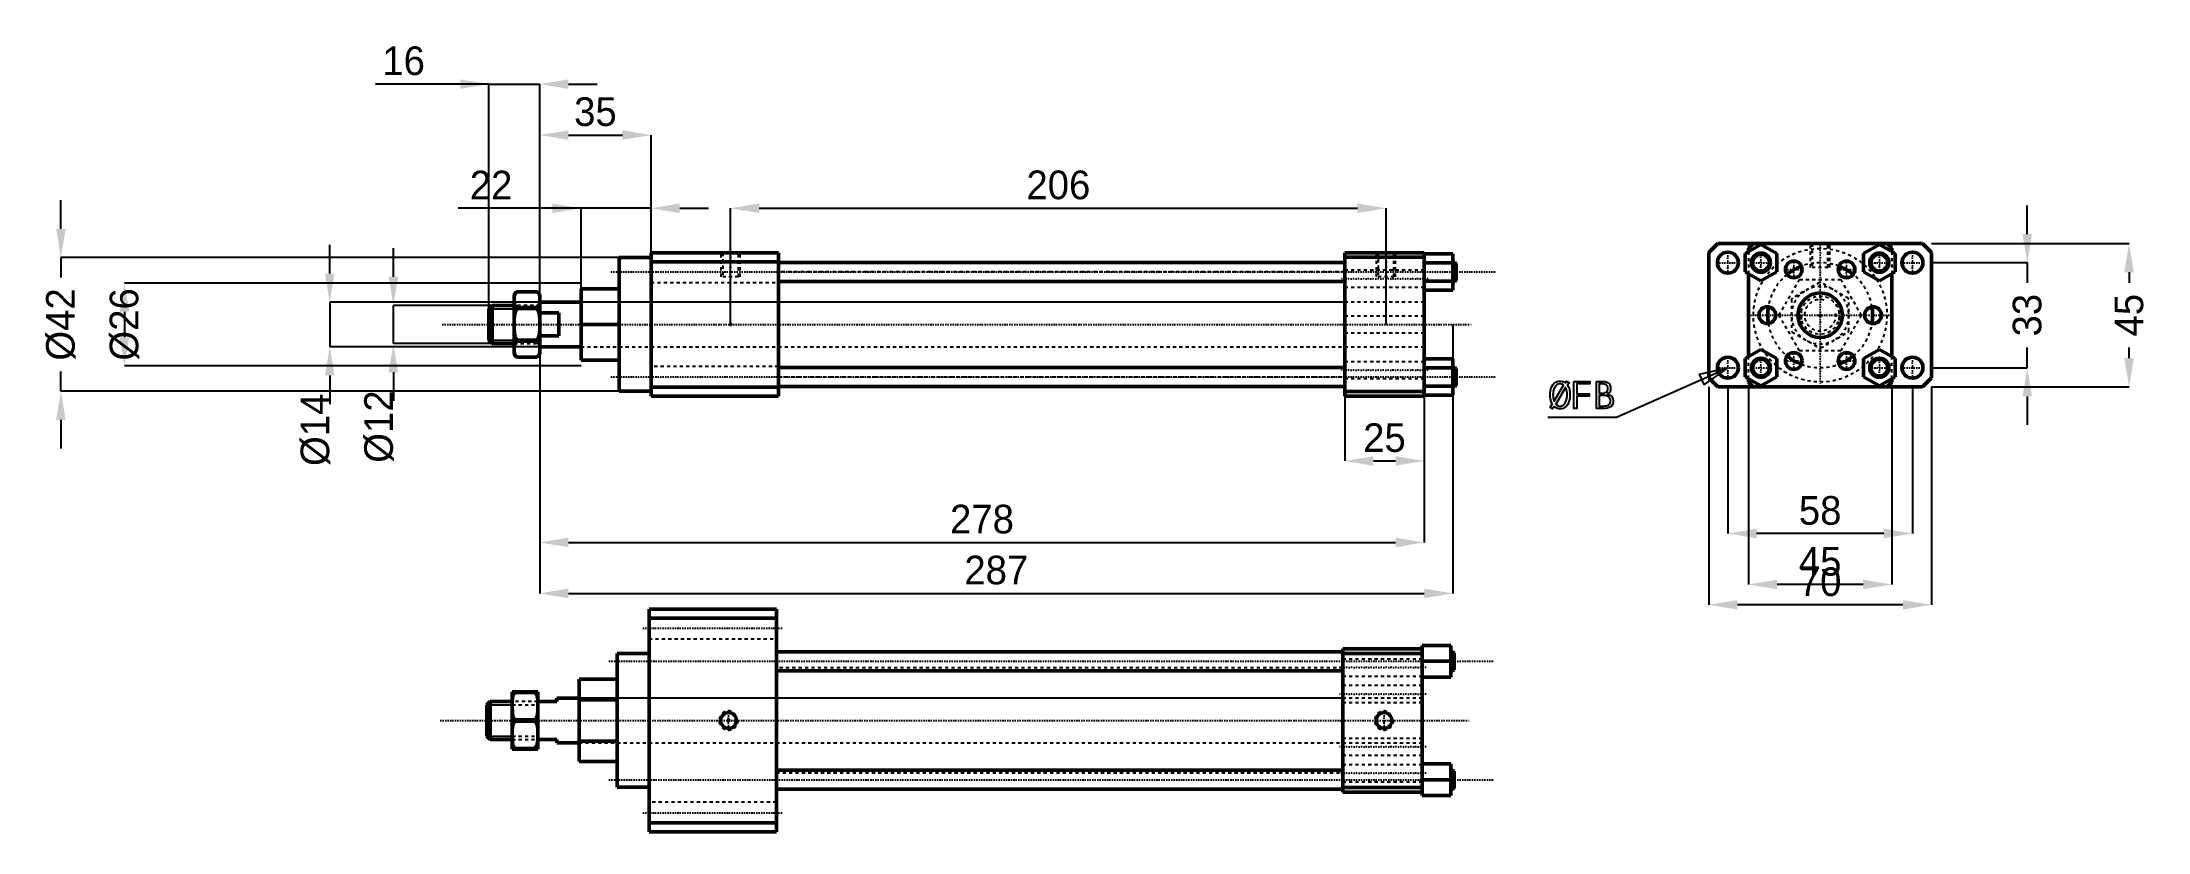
# Model space of a CAD drawing. Header units: millimetres. Extents: x -169 to 492, y -159 to 89.
import ezdxf

# ---------------------------------------------------------------- set-up
doc = ezdxf.new("R2010")
doc.units = ezdxf.units.MM
doc.linetypes.add('Center', pattern=[1.5, 0.45, -0.5, 0.05, -0.5])
doc.linetypes.add('Dashed', pattern=[2, 1, -1])
for name, color, linetype, lineweight in [('2d ConnectionPoints', 7, 'Continuous', 50), ('AM_0', 7, 'Continuous', 50), ('AM_4', 3, 'Continuous', 25), ('AM_5', 3, 'Continuous', 25), ('AM_7', 7, 'Center', 25), ('AM_9', 6, 'Dashed', 25)]:
    doc.layers.add(name, color=color, linetype=linetype, lineweight=lineweight)
doc.dimstyles.new('ISO-25', dxfattribs={"dimtxt": 2.5, "dimasz": 2.5, "dimexe": 1.25, "dimexo": 0.625, "dimtad": 1, "dimtxsty": 'Standard', "dimcen": 2.5, "dimadec": 0, "dimazin": 0, "dimtfac": 1, "dimtmove": 0, "dimatfit": 3, "dimfxl": 1, "dimarcsym": 0})

# ---------------------------------------------------------------- blocks, each defined once
blk = doc.blocks.new('1_SEG160AME5C32RCM12125_0_in_SEG160_A_ME5_C_32_150_RC_0')
at = {"layer": 'AM_0'}
for p, q in [((-21, -9.01), (-21, 9.01)), ((-14.28, 10.29), (-19.72, 10.29)), ((-14.28, 10.29), (-19.72, 10.29)), ((-13, -9.01), (-13, 9.01)), ((-19.72, 5.3), (-14.28, 5.3)), ((-14.28, 4.99), (-19.72, 4.99)), ((-19.72, -4.99), (-14.28, -4.99)), ((-14.28, -5.3), (-19.72, -5.3)), ((-19.72, -10.29), (-14.28, -10.29)), ((-19.72, -10.29), (-14.28, -10.29))]:
    blk.add_line(p, q, dxfattribs=at)
for points in [[(-21, 8.03), (-20.99, 8.69), (-20.93, 9.22), (-20.84, 9.51), (-20.68, 9.8), (-20.5, 10), (-20.38, 10.09), (-20.23, 10.18), (-20.02, 10.25), (-19.77, 10.29), (-19.72, 10.29)], [(-19.72, 5.3), (-19.94, 5.32), (-20.13, 5.37), (-20.27, 5.43), (-20.39, 5.5), (-20.56, 5.64), (-20.69, 5.79), (-20.81, 6.02), (-20.9, 6.25), (-20.98, 6.72), (-21, 7.14), (-21, 7.56)], [(-14.28, 10.29), (-14.06, 10.27), (-13.87, 10.22), (-13.73, 10.16), (-13.61, 10.09), (-13.44, 9.95), (-13.31, 9.8), (-13.19, 9.57), (-13.1, 9.34), (-13.02, 8.87), (-13, 8.45), (-13, 8.03)], [(-13, 7.56), (-13.01, 6.9), (-13.07, 6.37), (-13.16, 6.07), (-13.32, 5.79), (-13.5, 5.59), (-13.62, 5.49), (-13.77, 5.41), (-13.98, 5.34), (-14.23, 5.3), (-14.28, 5.3)], [(-21, 0.47), (-20.99, 1.52), (-20.95, 2.56), (-20.88, 3.2), (-20.74, 3.83), (-20.54, 4.34), (-20.4, 4.58), (-20.21, 4.79), (-20, 4.93), (-19.75, 4.99), (-19.72, 4.99)], [(-14.28, 4.99), (-14.12, 4.97), (-13.92, 4.89), (-13.67, 4.67), (-13.51, 4.44), (-13.38, 4.18), (-13.26, 3.84), (-13.17, 3.5), (-13.07, 2.77), (-13.01, 1.62), (-13, 0.47)], [(-19.72, -4.99), (-19.88, -4.97), (-20.08, -4.89), (-20.33, -4.67), (-20.49, -4.44), (-20.62, -4.18), (-20.74, -3.84), (-20.83, -3.5), (-20.93, -2.77), (-20.99, -1.62), (-21, -0.47)], [(-21, -7.56), (-20.99, -6.9), (-20.93, -6.37), (-20.84, -6.07), (-20.68, -5.79), (-20.5, -5.59), (-20.38, -5.49), (-20.23, -5.41), (-20.02, -5.34), (-19.77, -5.3), (-19.72, -5.3)], [(-13, -0.47), (-13.01, -1.52), (-13.05, -2.56), (-13.12, -3.2), (-13.26, -3.83), (-13.46, -4.34), (-13.6, -4.58), (-13.79, -4.79), (-14, -4.93), (-14.25, -4.99), (-14.28, -4.99)], [(-14.28, -5.3), (-14.06, -5.32), (-13.87, -5.37), (-13.73, -5.43), (-13.61, -5.5), (-13.44, -5.64), (-13.31, -5.79), (-13.19, -6.02), (-13.1, -6.25), (-13.02, -6.72), (-13, -7.14), (-13, -7.56)], [(-19.72, -10.29), (-19.94, -10.27), (-20.13, -10.22), (-20.27, -10.16), (-20.39, -10.09), (-20.56, -9.95), (-20.69, -9.8), (-20.81, -9.57), (-20.9, -9.34), (-20.98, -8.87), (-21, -8.45), (-21, -8.03)], [(-13, -8.03), (-13.01, -8.69), (-13.07, -9.22), (-13.16, -9.51), (-13.32, -9.8), (-13.5, -10), (-13.62, -10.09), (-13.77, -10.18), (-13.98, -10.25), (-14.23, -10.29), (-14.28, -10.29)]]:
    blk.add_lwpolyline(points, dxfattribs=at)
for centre, start, end in [((-19.72, 9.01), 126.15033, 180), ((-19.72, 9.01), 90, 94.5356), ((-14.28, 9.01), 78.41808, 90), ((-14.28, 9.01), 360, 61.45505), ((-19.72, -9.01), 180, 241.45505), ((-19.72, -9.01), 258.41808, 270), ((-14.28, -9.01), 270, 274.5356), ((-14.28, -9.01), 306.15033, 0)]:
    blk.add_arc(centre, 1.28, start, end, dxfattribs=at)
at = {"layer": 'AM_4'}
for p, q in [((-19.72, 10.29), (-19.72, 10.29)), ((-14.28, 10.29), (-14.28, 10.29)), ((-19.72, 4.99), (-19.72, 5.3)), ((-14.28, 4.99), (-14.28, 5.3)), ((-19.72, -5.3), (-19.72, -4.99)), ((-14.28, -5.3), (-14.28, -4.99)), ((-19.72, -10.29), (-19.72, -10.29)), ((-14.28, -10.29), (-14.28, -10.29))]:
    blk.add_line(p, q, dxfattribs=at)
at = {"layer": 'AM_9'}
for p, q in [((-13, 6), (-21, 6)), ((-21, -6), (-13, -6))]:
    blk.add_line(p, q, dxfattribs=at)
blk = doc.blocks.new('2_SEG160AME5C32150RC1M12125_0_in_SEG160_A_ME5_C_32_150_RC_0')
at = {"layer": 'AM_0'}
for p, q in [((0, 7), (-13, 7)), ((-27.93, 6), (-29, 4.93)), ((-29, 4.93), (-29, -4.93)), ((-21, 6), (-27.93, 6)), ((-27.93, 6), (-27.93, -6)), ((-7, 3.61), (-13, 3.61)), ((-7, 3.61), (-7, -3.61)), ((-29, -4.93), (-27.93, -6)), ((-27.93, -6), (-21, -6)), ((-7, -3.61), (-13, -3.61)), ((-13, -7), (0, -7))]:
    blk.add_line(p, q, dxfattribs=at)
at = {"layer": 'AM_5'}
for p, q in [((-29, 4.93), (-21, 4.93)), ((-29, -4.93), (-21, -4.93))]:
    blk.add_line(p, q, dxfattribs=at)
at = {"layer": 'AM_5', "linetype": 'Dashed'}
for p, q in [((-21, 4.93), (-13, 4.93)), ((-13, 6), (-13, 4.93)), ((-21, -4.93), (-13, -4.93)), ((-13, -6), (-13, -4.93))]:
    blk.add_line(p, q, dxfattribs=at)
at = {"layer": 'AM_7'}
blk.add_line((-43.7, 0), (279.7, 0), dxfattribs=at)
at = {"layer": 'AM_9'}
for p, q in [((265, 7), (0, 7)), ((-13, 6), (-21, 6)), ((-21, -6), (-13, -6)), ((0, -7), (265, -7))]:
    blk.add_line(p, q, dxfattribs=at)
blk = doc.blocks.new('3_SEG160AME5C32150RC2M12125_0_in_SEG160_A_ME5_C_32_150_RC_0')
at = {"layer": 'AM_0'}
for p, q in [((22, 21), (12, 21)), ((12, 21), (12, -21)), ((22, 22.5), (22, -22.5)), ((62, 22.5), (22, 22.5)), ((62, 22.5), (62, -22.5)), ((240, 22.5), (265, 22.5)), ((240, 22.5), (240, -22.5)), ((240, 21.09), (265, 21.09)), ((265, 22.5), (265, -22.5)), ((265, 22.22), (274, 22.22)), ((274, 22.22), (274, 10.78)), ((62, 19.67), (22, 19.67)), ((240, 19.5), (62, 19.5)), ((62, 13.5), (240, 13.5)), ((265, 19.36), (274, 19.36)), ((265, 13.64), (274, 13.64)), ((274.65, 19.5), (274, 19.5)), ((274, 13.5), (274.65, 13.5)), ((275, 19.15), (274.65, 19.5)), ((274.65, 19.5), (274.65, 13.5)), ((274.65, 13.5), (275, 13.85)), ((275, 19.15), (275, 13.85)), ((0, -11.21), (0, 11.21)), ((12, 11.21), (0, 11.21)), ((265, 10.78), (274, 10.78)), ((12, 0), (0, 0)), ((12, -11.21), (0, -11.21)), ((265, -10.78), (274, -10.78)), ((274, -10.78), (274, -22.22)), ((62, -19.67), (22, -19.67)), ((240, -13.5), (62, -13.5)), ((62, -19.5), (240, -19.5)), ((265, -13.64), (274, -13.64)), ((265, -19.36), (274, -19.36)), ((274.65, -13.5), (274, -13.5)), ((274, -19.5), (274.65, -19.5)), ((275, -13.85), (274.65, -13.5)), ((274.65, -13.5), (274.65, -19.5)), ((274.65, -19.5), (275, -19.15)), ((275, -13.85), (275, -19.15)), ((12, -21), (22, -21)), ((62, -22.5), (22, -22.5)), ((240, -21.09), (265, -21.09)), ((240, -22.5), (265, -22.5)), ((265, -22.22), (274, -22.22))]:
    blk.add_line(p, q, dxfattribs=at)
at = {"layer": 'AM_5', "linetype": 'Dashed'}
for p, q in [((44, 15), (44, 22.5)), ((44.54, 22.5), (44, 22.5)), ((49.46, 22.5), (50, 22.5)), ((50, 15), (50, 22.5)), ((250, 15), (250, 22.5)), ((250.54, 22.5), (250, 22.5)), ((255.46, 22.5), (256, 22.5)), ((256, 15), (256, 22.5))]:
    blk.add_line(p, q, dxfattribs=at)
at = {"layer": 'AM_7'}
for p, q in [((47, 22.88), (47, 14.62)), ((253, 22.88), (253, 14.62)), ((9.35, 16.5), (287.65, 16.5)), ((266.25, 14.38), (238.75, 14.38)), ((9.35, -16.5), (287.65, -16.5)), ((266.25, -14.38), (238.75, -14.38))]:
    blk.add_line(p, q, dxfattribs=at)
at = {"layer": 'AM_9'}
for p, q in [((44.54, 22.5), (44.54, 15)), ((49.46, 15), (49.46, 22.5)), ((250.54, 22.5), (250.54, 15)), ((255.46, 15), (255.46, 22.5)), ((62, 19.8), (22, 19.8)), ((49.46, 15), (44.54, 15)), ((240, 16.5), (62, 16.5)), ((265, 17.02), (240, 17.02)), ((255.46, 15), (250.54, 15)), ((240, 7), (0, 7)), ((22, 13.2), (62, 13.2)), ((240, 11.74), (265, 11.74)), ((265, 2.64), (240, 2.64)), ((240, -2.64), (265, -2.64)), ((0, -7), (240, -7)), ((62, -13.2), (22, -13.2)), ((265, -11.74), (240, -11.74)), ((22, -19.8), (62, -19.8)), ((62, -16.5), (240, -16.5)), ((240, -17.02), (265, -17.02))]:
    blk.add_line(p, q, dxfattribs=at)
blk = doc.blocks.new('*D4')
at = {"layer": 'AM_5', "color": 0, "lineweight": -2}
for p, q in [((-59, 15), (-59, 24)), ((-27.9265, 6), (-59, 6)), ((-59, -6), (-59, 6)), ((-27.9265, -6), (-59, -6)), ((-59, -15), (-59, -24))]:
    blk.add_line(p, q, dxfattribs=at)
at = {"layer": 'AM_5', "color": 0}
for points in [[(-60.5, 15), (-57.5, 15), (-59, 6)], [(-57.5, -15), (-60.5, -15), (-59, -6)]]:
    blk.add_solid(points, dxfattribs=at)
at = {"layer": 'Defpoints', "color": 0}
for p in [(-59, 6), (-27.9265, 6), (-27.9265, -6)]:
    blk.add_point(p, dxfattribs=at)
at = {"layer": 'AM_5', "color": 0, "insert": (-63.5, -32.1), "char_height": 9, "attachment_point": 5, "rotation": 90}
blk.add_mtext('Ø12', dxfattribs=at)
blk = doc.blocks.new('*D5')
at = {"layer": 'AM_5', "color": 0, "lineweight": -2}
for p, q in [((-79, 16), (-79, 25)), ((-13, 7), (-79, 7)), ((-79, 7), (-79, -7)), ((-13, -7), (-79, -7)), ((-79, -16), (-79, -25))]:
    blk.add_line(p, q, dxfattribs=at)
at = {"layer": 'AM_5', "color": 0}
for points in [[(-80.5, 16), (-77.5, 16), (-79, 7)], [(-77.5, -16), (-80.5, -16), (-79, -7)]]:
    blk.add_solid(points, dxfattribs=at)
at = {"layer": 'Defpoints', "color": 0}
for p in [(-13, 7), (-79, -7), (-13, -7)]:
    blk.add_point(p, dxfattribs=at)
at = {"layer": 'AM_5', "color": 0, "insert": (-83.5, -33.1), "char_height": 9, "attachment_point": 5, "rotation": 90}
blk.add_mtext('Ø14', dxfattribs=at)
blk = doc.blocks.new('*D6')
at = {"layer": 'AM_5', "color": 0, "lineweight": -2}
for p, q in [((-13, 7), (-13, 59.5)), ((-4, 59.5), (13, 59.5)), ((22, 0), (22, 59.5))]:
    blk.add_line(p, q, dxfattribs=at)
at = {"layer": 'AM_5', "color": 0}
for points in [[(-4, 61), (-4, 58), (-13, 59.5)], [(13, 58), (13, 61), (22, 59.5)]]:
    blk.add_solid(points, dxfattribs=at)
at = {"layer": 'Defpoints', "color": 0}
for p in [(22, 59.5), (-13, 7), (22, 0)]:
    blk.add_point(p, dxfattribs=at)
at = {"layer": 'AM_5', "color": 0, "insert": (4.5, 66.79), "char_height": 9, "attachment_point": 5}
blk.add_mtext('35', dxfattribs=at)
blk = doc.blocks.new('*D7')
at = {"layer": 'AM_5', "color": 0, "lineweight": -2}
for p, q in [((0, 13), (-143.5, 13)), ((-143.5, 4), (-143.5, -4)), ((0, -13), (-143.5, -13))]:
    blk.add_line(p, q, dxfattribs=at)
at = {"layer": 'AM_5', "color": 0}
for points in [[(-142, 4), (-145, 4), (-143.5, 13)], [(-145, -4), (-142, -4), (-143.5, -13)]]:
    blk.add_solid(points, dxfattribs=at)
at = {"layer": 'Defpoints', "color": 0}
for p in [(0, 13), (-143.5, -13), (0, -13)]:
    blk.add_point(p, dxfattribs=at)
at = {"layer": 'AM_5', "color": 0, "insert": (-143.5, 0), "char_height": 9, "attachment_point": 5, "rotation": 90}
blk.add_mtext('Ø26', dxfattribs=at)
blk = doc.blocks.new('*D8')
at = {"layer": 'AM_5', "color": 0, "lineweight": -2}
for p, q in [((-163.5, 30), (-163.5, 39)), ((22, 21), (-163.5, 21)), ((-163.5, 21), (-163.5, 14.8)), ((-163.5, -21), (-163.5, -14.8)), ((22, -21), (-163.5, -21)), ((-163.5, -30), (-163.5, -39))]:
    blk.add_line(p, q, dxfattribs=at)
at = {"layer": 'AM_5', "color": 0}
for points in [[(-165, 30), (-162, 30), (-163.5, 21)], [(-162, -30), (-165, -30), (-163.5, -21)]]:
    blk.add_solid(points, dxfattribs=at)
at = {"layer": 'Defpoints', "color": 0}
for p in [(22, 21), (-163.5, -21), (22, -21)]:
    blk.add_point(p, dxfattribs=at)
at = {"layer": 'AM_5', "color": 0, "insert": (-163.5, 0), "char_height": 9, "attachment_point": 5, "rotation": 90}
blk.add_mtext('Ø42', dxfattribs=at)
blk = doc.blocks.new('*D9')
at = {"layer": 'AM_5', "color": 0, "lineweight": -2}
for p, q in [((-29, 75.5), (-64.58, 75.5)), ((-38, 75.5), (-47, 75.5)), ((-29, 0), (-29, 75.5)), ((-29, 75.5), (-13, 75.5)), ((-13, 7), (-13, 75.5)), ((-4, 75.5), (5, 75.5))]:
    blk.add_line(p, q, dxfattribs=at)
at = {"layer": 'AM_5', "color": 0}
for points in [[(-38, 74), (-38, 77), (-29, 75.5)], [(-4, 77), (-4, 74), (-13, 75.5)]]:
    blk.add_solid(points, dxfattribs=at)
at = {"layer": 'Defpoints', "color": 0}
for p in [(-13, 75.5), (-13, 7), (-29, 0)]:
    blk.add_point(p, dxfattribs=at)
at = {"layer": 'AM_5', "color": 0, "insert": (-55.79, 82.79), "char_height": 9, "attachment_point": 5}
blk.add_mtext('16', dxfattribs=at)
blk = doc.blocks.new('*D10')
at = {"layer": 'AM_5', "color": 0, "lineweight": -2}
for p, q in [((0, 36.5), (-38.6, 36.5)), ((-9, 36.5), (-18, 36.5)), ((0, 0), (0, 36.5)), ((22, 36.5), (0, 36.5)), ((22, 0), (22, 36.5)), ((31, 36.5), (40, 36.5))]:
    blk.add_line(p, q, dxfattribs=at)
at = {"layer": 'AM_5', "color": 0}
for points in [[(-9, 35), (-9, 38), (0, 36.5)], [(31, 38), (31, 35), (22, 36.5)]]:
    blk.add_solid(points, dxfattribs=at)
at = {"layer": 'Defpoints', "color": 0}
for p in [(0, 36.5), (0, 0), (22, 0)]:
    blk.add_point(p, dxfattribs=at)
at = {"layer": 'AM_5', "color": 0, "insert": (-28.3, 43.79), "char_height": 9, "attachment_point": 5}
blk.add_mtext('22', dxfattribs=at)
blk = doc.blocks.new('*D11')
at = {"layer": 'AM_5', "color": 0, "lineweight": -2}
for p, q in [((47, 0), (47, 36.5)), ((56, 36.5), (244, 36.5)), ((253, 0), (253, 36.5))]:
    blk.add_line(p, q, dxfattribs=at)
at = {"layer": 'AM_5', "color": 0}
for points in [[(56, 38), (56, 35), (47, 36.5)], [(244, 35), (244, 38), (253, 36.5)]]:
    blk.add_solid(points, dxfattribs=at)
at = {"layer": 'Defpoints', "color": 0}
for p in [(253, 36.5), (47, 0), (253, 0)]:
    blk.add_point(p, dxfattribs=at)
at = {"layer": 'AM_5', "color": 0, "insert": (150, 43.79), "char_height": 9, "attachment_point": 5}
blk.add_mtext('206', dxfattribs=at)
blk = doc.blocks.new('*D12')
at = {"layer": 'AM_5', "color": 0, "lineweight": -2}
for p, q in [((-13, 7), (-13, -68.5)), ((265, 0), (265, -68.5)), ((-4, -68.5), (256, -68.5))]:
    blk.add_line(p, q, dxfattribs=at)
at = {"layer": 'AM_5', "color": 0}
for points in [[(-4, -67), (-4, -70), (-13, -68.5)], [(256, -70), (256, -67), (265, -68.5)]]:
    blk.add_solid(points, dxfattribs=at)
at = {"layer": 'Defpoints', "color": 0}
for p in [(-13, 7), (265, 0), (265, -68.5)]:
    blk.add_point(p, dxfattribs=at)
at = {"layer": 'AM_5', "color": 0, "insert": (126, -61.21), "char_height": 9, "attachment_point": 5}
blk.add_mtext('278', dxfattribs=at)
blk = doc.blocks.new('*D13')
at = {"layer": 'AM_5', "color": 0, "lineweight": -2}
for p, q in [((-13, 7), (-13, -84.5)), ((274, 0), (274, -84.5)), ((-4, -84.5), (265, -84.5))]:
    blk.add_line(p, q, dxfattribs=at)
at = {"layer": 'AM_5', "color": 0}
for points in [[(-4, -83), (-4, -86), (-13, -84.5)], [(265, -86), (265, -83), (274, -84.5)]]:
    blk.add_solid(points, dxfattribs=at)
at = {"layer": 'Defpoints', "color": 0}
for p in [(-13, 7), (274, 0), (274, -84.5)]:
    blk.add_point(p, dxfattribs=at)
at = {"layer": 'AM_5', "color": 0, "insert": (130.5, -77.21), "char_height": 9, "attachment_point": 5}
blk.add_mtext('287', dxfattribs=at)
blk = doc.blocks.new('*D14')
at = {"layer": 'AM_5', "color": 0, "lineweight": -2}
for p, q in [((240, 0), (240, -42.9)), ((265, 0), (265, -42.9)), ((249, -42.9), (256, -42.9))]:
    blk.add_line(p, q, dxfattribs=at)
at = {"layer": 'AM_5', "color": 0}
for points in [[(249, -41.4), (249, -44.4), (240, -42.9)], [(256, -44.4), (256, -41.4), (265, -42.9)]]:
    blk.add_solid(points, dxfattribs=at)
at = {"layer": 'Defpoints', "color": 0}
for p in [(240, 0), (265, 0), (265, -42.9)]:
    blk.add_point(p, dxfattribs=at)
at = {"layer": 'AM_5', "color": 0, "insert": (252.5, -35.61), "char_height": 9, "attachment_point": 5}
blk.add_mtext('25', dxfattribs=at)
blk = doc.blocks.new('1_SEG160AME5C32RCM12125_0_in_SEG160_A_ME5_C_32_150_RC_4')
at = {"layer": 'AM_0'}
for p, q in [((-13, 9), (-21, 9)), ((-21, -9), (-21, 9)), ((-14.28, 8.82), (-19.72, 8.82)), ((-13, -9), (-13, 9)), ((-19.72, 0.18), (-14.28, 0.18)), ((-14.28, -0.18), (-19.72, -0.18)), ((-21, -9), (-13, -9)), ((-19.72, -8.82), (-14.28, -8.82))]:
    blk.add_line(p, q, dxfattribs=at)
for points in [[(-21, 4.91), (-20.99, 6.05), (-20.93, 6.97), (-20.84, 7.48), (-20.68, 7.98), (-20.5, 8.33), (-20.23, 8.63), (-20.02, 8.76), (-19.77, 8.82), (-19.72, 8.82)], [(-14.28, 8.82), (-14.06, 8.79), (-13.87, 8.7), (-13.61, 8.47), (-13.44, 8.23), (-13.31, 7.97), (-13.19, 7.58), (-13.1, 7.18), (-13.02, 6.36), (-13, 4.91)], [(-19.72, 0.18), (-19.94, 0.21), (-20.13, 0.3), (-20.39, 0.53), (-20.56, 0.77), (-20.69, 1.03), (-20.81, 1.42), (-20.9, 1.82), (-20.98, 2.64), (-21, 4.09)], [(-13, 4.09), (-13.01, 2.95), (-13.07, 2.03), (-13.16, 1.52), (-13.32, 1.02), (-13.5, 0.67), (-13.77, 0.37), (-13.98, 0.24), (-14.23, 0.18), (-14.28, 0.18)], [(-21, -4.09), (-20.99, -2.95), (-20.93, -2.03), (-20.84, -1.52), (-20.68, -1.02), (-20.5, -0.67), (-20.23, -0.37), (-20.02, -0.24), (-19.77, -0.18), (-19.72, -0.18)], [(-19.72, -8.82), (-19.94, -8.79), (-20.13, -8.7), (-20.39, -8.47), (-20.56, -8.23), (-20.69, -7.97), (-20.81, -7.58), (-20.9, -7.18), (-20.98, -6.36), (-21, -4.91)], [(-14.28, -0.18), (-14.06, -0.21), (-13.87, -0.3), (-13.61, -0.53), (-13.44, -0.77), (-13.31, -1.03), (-13.19, -1.42), (-13.1, -1.82), (-13.02, -2.64), (-13, -4.09)], [(-13, -4.91), (-13.01, -6.05), (-13.07, -6.97), (-13.16, -7.48), (-13.32, -7.98), (-13.5, -8.33), (-13.77, -8.63), (-13.98, -8.76), (-14.23, -8.82), (-14.28, -8.82)]]:
    blk.add_lwpolyline(points, dxfattribs=at)
at = {"layer": 'AM_4'}
for p, q in [((-19.72, 8.82), (-19.72, 9)), ((-14.28, 8.82), (-14.28, 9)), ((-19.72, -0.18), (-19.72, 0.18)), ((-14.28, -0.18), (-14.28, 0.18)), ((-19.72, -9), (-19.72, -8.82)), ((-14.28, -9), (-14.28, -8.82))]:
    blk.add_line(p, q, dxfattribs=at)
at = {"layer": 'AM_9'}
for p, q in [((-13, 6), (-21, 6)), ((-21, -6), (-13, -6))]:
    blk.add_line(p, q, dxfattribs=at)
blk = doc.blocks.new('2_SEG160AME5C32150RC1M12125_0_in_SEG160_A_ME5_C_32_150_RC_4')
at = {"layer": 'AM_0'}
for p, q in [((0, 7), (-7, 7)), ((-7, 7), (-7, 6)), ((-27.9265, 6), (-29, 4.9265)), ((-29, 4.9265), (-29, -4.9265)), ((-21, 6), (-27.9265, 6)), ((-27.9265, 6), (-27.9265, -6)), ((-7, 6), (-13, 6)), ((-29, -4.9265), (-27.9265, -6)), ((-27.9265, -6), (-21, -6)), ((-7, -6), (-13, -6)), ((-7, -6), (-7, -7)), ((-7, -7), (0, -7))]:
    blk.add_line(p, q, dxfattribs=at)
at = {"layer": 'AM_5'}
for p, q in [((-29, 4.9265), (-21, 4.9265)), ((-29, -4.9265), (-21, -4.9265))]:
    blk.add_line(p, q, dxfattribs=at)
at = {"layer": 'AM_5', "linetype": 'Dashed'}
for p, q in [((-21, 4.9265), (-13, 4.9265)), ((-13, 6), (-13, 4.9265)), ((-21, -4.9265), (-13, -4.9265)), ((-13, -6), (-13, -4.9265))]:
    blk.add_line(p, q, dxfattribs=at)
at = {"layer": 'AM_7'}
blk.add_line((-43.7, 0), (279.7, 0), dxfattribs=at)
at = {"layer": 'AM_9'}
for p, q in [((265, 7), (0, 7)), ((-13, 6), (-21, 6)), ((-21, -6), (-13, -6)), ((0, -7), (265, -7))]:
    blk.add_line(p, q, dxfattribs=at)
blk = doc.blocks.new('3_SEG160AME5C32150RC2M12125_0_in_SEG160_A_ME5_C_32_150_RC_4')
at = {"layer": 'AM_0'}
for p, q in [((62, 35), (22, 35)), ((22, 35), (22, -35)), ((62, 35), (62, -35)), ((62, 32.17), (22, 32.17)), ((12, 21), (12, -21)), ((22, 21), (12, 21)), ((240, 21.6), (62, 21.6)), ((240, 22.5), (265, 22.5)), ((240, 22.5), (240, -22.5)), ((240, 21.09), (265, 21.09)), ((265, 23.55), (265, -23.55)), ((265, 23.55), (274, 23.55)), ((274, 23.55), (274, 13.65)), ((274.65, 21.6), (274, 21.6)), ((275, 21.25), (274.65, 21.6)), ((274.65, 21.6), (274.65, 15.6)), ((275, 21.25), (275, 15.95)), ((62, 15.6), (240, 15.6)), ((265, 18.6), (274, 18.6)), ((265, 13.65), (274, 13.65)), ((274, 15.6), (274.65, 15.6)), ((274.65, 15.6), (275, 15.95)), ((12, 12.94), (0, 12.94)), ((0, -12.94), (0, 12.94)), ((12, 6.47), (0, 6.47)), ((12, -6.47), (0, -6.47)), ((12, -12.94), (0, -12.94)), ((240, -15.6), (62, -15.6)), ((265, -13.65), (274, -13.65)), ((265, -18.6), (274, -18.6)), ((274, -13.65), (274, -23.55)), ((274.65, -15.6), (274, -15.6)), ((274.65, -15.6), (274.65, -21.6)), ((275, -15.95), (274.65, -15.6)), ((275, -15.95), (275, -21.25)), ((12, -21), (22, -21)), ((62, -21.6), (240, -21.6)), ((240, -21.09), (265, -21.09)), ((240, -22.5), (265, -22.5)), ((265, -23.55), (274, -23.55)), ((274, -21.6), (274.65, -21.6)), ((274.65, -21.6), (275, -21.25)), ((62, -32.17), (22, -32.17)), ((62, -35), (22, -35))]:
    blk.add_line(p, q, dxfattribs=at)
for centre in [(47, 0), (253, 0)]:
    blk.add_circle(centre, 2.46, dxfattribs=at)
at = {"layer": 'AM_5', "linetype": 'Dashed'}
for centre in [(47, 0), (253, 0)]:
    blk.add_arc(centre, 3, 75, 15, dxfattribs=at)
at = {"layer": 'AM_7'}
for p, q in [((20, 29), (64, 29)), ((9.35, 18.6), (287.65, 18.6)), ((266.25, 16.6), (238.75, 16.6)), ((266.25, 8.3), (238.75, 8.3)), ((47, -2.58), (47, 2.58)), ((253, -2.58), (253, 2.58)), ((266.25, -8.3), (238.75, -8.3)), ((9.35, -18.6), (287.65, -18.6)), ((266.25, -16.6), (238.75, -16.6)), ((20, -29), (64, -29))]:
    blk.add_line(p, q, dxfattribs=at)
at = {"layer": 'AM_9'}
for p, q in [((62, 32.3), (22, 32.3)), ((22, 25.7), (62, 25.7)), ((240, 16.5), (62, 16.5)), ((265, 19.24), (240, 19.24)), ((240, 13.96), (265, 13.96)), ((240, 7), (0, 7)), ((265, 10.94), (240, 10.94)), ((240, 5.66), (265, 5.66)), ((265, -5.66), (240, -5.66)), ((0, -7), (240, -7)), ((240, -10.94), (265, -10.94)), ((62, -16.5), (240, -16.5)), ((265, -13.96), (240, -13.96)), ((240, -19.24), (265, -19.24)), ((62, -25.7), (22, -25.7)), ((22, -32.3), (62, -32.3))]:
    blk.add_line(p, q, dxfattribs=at)
blk = doc.blocks.new('1_SEG160AME5C32RCM12125_0_in_SEG160_A_ME5_C_32_150_RC_2')
at = {"layer": 'AM_9'}
for p, q in [((-0.18, 10.29), (-8.82, 5.3)), ((8.82, 5.3), (0.18, 10.29)), ((-9, 4.99), (-9, -4.99)), ((9, -4.99), (9, 4.99)), ((-8.82, -5.3), (-0.18, -10.29)), ((0.18, -10.29), (8.82, -5.3))]:
    blk.add_line(p, q, dxfattribs=at)
blk.add_circle((0, 0), 6, dxfattribs=at)
for radius, start, end in [(9.01, 122.99438, 177.00562), (9.01, 62.99438, 117.00562), (10.29, 89.02127, 90.97873), (9.01, 2.99438, 57.00562), (10.29, 149.02127, 150.97873), (10.29, 29.02127, 30.97873), (9.01, 182.99438, 237.00562), (10.29, 209.02127, 210.97873), (9.01, 302.99438, 357.00562), (10.29, 329.02127, 330.97873), (9.01, 242.99438, 297.00562), (10.29, 269.02127, 270.97873)]:
    blk.add_arc((0, 0), radius, start, end, dxfattribs=at)
blk = doc.blocks.new('2_SEG160AME5C32150RC1M12125_0_in_SEG160_A_ME5_C_32_150_RC_2')
at = {"layer": 'AM_0'}
blk.add_circle((0, 0), 7, dxfattribs=at)
at = {"layer": 'AM_5', "linetype": 'Dashed'}
blk.add_arc((0, 0), 4.93, 75, 15, dxfattribs=at)
at = {"layer": 'AM_9'}
for p, q in [((-6, 3.61), (-6, -3.61)), ((6, -3.61), (6, 3.61))]:
    blk.add_line(p, q, dxfattribs=at)
blk.add_circle((0, 0), 6, dxfattribs=at)
blk = doc.blocks.new('3_SEG160AME5C32150RC2M12125_0_in_SEG160_A_ME5_C_32_150_RC_2')
at = {"layer": 'AM_0'}
for p, q in [((-32.17, 22.5), (-35, 19.67)), ((32.17, 22.5), (-32.17, 22.5)), ((-18.6, 22.22), (-23.55, 19.36)), ((-21.09, 22.5), (-22.5, 21.09)), ((-22.5, 21.09), (-22.5, 19.96)), ((-13.65, 19.36), (-18.6, 22.22)), ((18.6, 22.22), (13.65, 19.36)), ((23.55, 19.36), (18.6, 22.22)), ((22.5, 21.09), (21.09, 22.5)), ((22.5, 21.09), (22.5, 19.96)), ((35, 19.67), (32.17, 22.5)), ((-35, 19.67), (-35, -19.67)), ((-23.55, 19.36), (-23.55, 13.64)), ((-23.55, 13.64), (-18.6, 10.78)), ((-18.6, 10.78), (-13.65, 13.64)), ((-13.65, 13.64), (-13.65, 19.36)), ((13.65, 19.36), (13.65, 13.64)), ((13.65, 13.64), (18.6, 10.78)), ((18.6, 10.78), (23.55, 13.64)), ((23.55, 13.64), (23.55, 19.36)), ((35, -19.67), (35, 19.67)), ((-22.5, 13.04), (-22.5, -13.04)), ((22.5, -13.04), (22.5, 13.04)), ((-18.6, -10.78), (-23.55, -13.64)), ((-13.65, -13.64), (-18.6, -10.78)), ((18.6, -10.78), (13.65, -13.64)), ((23.55, -13.64), (18.6, -10.78)), ((-35, -19.67), (-32.17, -22.5)), ((-23.55, -13.64), (-23.55, -19.36)), ((-23.55, -19.36), (-18.6, -22.22)), ((-18.6, -22.22), (-13.65, -19.36)), ((-13.65, -19.36), (-13.65, -13.64)), ((13.65, -13.64), (13.65, -19.36)), ((13.65, -19.36), (18.6, -22.22)), ((18.6, -22.22), (23.55, -19.36)), ((23.55, -19.36), (23.55, -13.64)), ((32.17, -22.5), (35, -19.67)), ((-32.17, -22.5), (32.17, -22.5)), ((-22.5, -21.09), (-22.5, -19.96)), ((-22.5, -21.09), (-21.09, -22.5)), ((21.09, -22.5), (22.5, -21.09)), ((22.5, -21.09), (22.5, -19.96))]:
    blk.add_line(p, q, dxfattribs=at)
for centre, radius in [((-29, 16.5), 3.3), ((-18.6, 16.5), 3), ((-18.6, 16.5), 2.65), ((-8.3, 14.38), 2.64), ((8.3, 14.38), 2.64), ((18.6, 16.5), 3), ((18.6, 16.5), 2.65), ((29, 16.5), 3.3), ((-16.6, 0), 2.64), ((16.6, 0), 2.64), ((-29, -16.5), 3.3), ((-8.3, -14.38), 2.64), ((8.3, -14.38), 2.64), ((29, -16.5), 3.3), ((-18.6, -16.5), 3), ((-18.6, -16.5), 2.65), ((18.6, -16.5), 3), ((18.6, -16.5), 2.65)]:
    blk.add_circle(centre, radius, dxfattribs=at)
for start, end in [(110.85719, 129.14281), (50.85719, 69.14281), (170.85719, 189.14281), (350.85719, 9.14281), (230.85719, 249.14281), (290.85719, 309.14281)]:
    blk.add_arc((0, 0), 16.5, start, end, dxfattribs=at)
at = {"layer": 'AM_5', "linetype": 'Dashed'}
for p, q in [((-3, 15), (-3, 22.5)), ((-2.46, 22.5), (-3, 22.5)), ((2.46, 22.5), (3, 22.5)), ((3, 15), (3, 22.5))]:
    blk.add_line(p, q, dxfattribs=at)
at = {"layer": 'AM_7'}
for p, q in [((-29, 13.04), (-29, 19.96)), ((0, 22.88), (0, -22.05)), ((29, 13.04), (29, 19.96)), ((-32.47, 16.5), (-25.54, 16.5)), ((-21.75, 16.5), (-15.45, 16.5)), ((-18.6, 13.35), (-18.6, 19.65)), ((-11.07, 14.38), (-5.53, 14.38)), ((-8.3, 11.6), (-8.3, 17.15)), ((5.53, 14.38), (11.07, 14.38)), ((8.3, 11.6), (8.3, 17.15)), ((15.45, 16.5), (21.75, 16.5)), ((18.6, 13.35), (18.6, 19.65)), ((25.54, 16.5), (32.47, 16.5)), ((-22.05, 0), (22.05, 0)), ((-16.6, -2.77), (-16.6, 2.77)), ((16.6, -2.77), (16.6, 2.77)), ((-29, -19.96), (-29, -13.04)), ((-8.3, -17.15), (-8.3, -11.6)), ((8.3, -17.15), (8.3, -11.6)), ((29, -19.96), (29, -13.04)), ((-32.47, -16.5), (-25.54, -16.5)), ((-21.75, -16.5), (-15.45, -16.5)), ((-18.6, -19.65), (-18.6, -13.35)), ((-11.07, -14.38), (-5.53, -14.38)), ((5.53, -14.38), (11.07, -14.38)), ((15.45, -16.5), (21.75, -16.5)), ((18.6, -19.65), (18.6, -13.35)), ((25.54, -16.5), (32.47, -16.5))]:
    blk.add_line(p, q, dxfattribs=at)
at = {"layer": 'AM_9'}
for p, q in [((-22.5, 19.96), (-22.5, 13.04)), ((-2.46, 22.5), (-2.46, 15)), ((2.46, 15), (2.46, 22.5)), ((22.5, 19.96), (22.5, 13.04)), ((2.46, 15), (-2.46, 15)), ((-12.94, 0), (-6.47, 11.21)), ((-6.47, 11.21), (6.47, 11.21)), ((6.47, 11.21), (12.94, 0)), ((-6.47, -11.21), (-12.94, 0)), ((12.94, 0), (6.47, -11.21)), ((-22.5, -19.96), (-22.5, -13.04)), ((6.47, -11.21), (-6.47, -11.21)), ((22.5, -19.96), (22.5, -13.04))]:
    blk.add_line(p, q, dxfattribs=at)
blk.add_circle((0, 0), 21, dxfattribs=at)
for start, end in [(69.14281, 110.85719), (129.14281, 170.85719), (9.14281, 50.85719), (189.14281, 230.85719), (309.14281, 350.85719), (249.14281, 290.85719)]:
    blk.add_arc((0, 0), 16.5, start, end, dxfattribs=at)
blk = doc.blocks.new('*D28')
at = {"layer": 'AM_5', "color": 0, "lineweight": -2}
for p, q in [((366.93, -19.59), (366.93, -81.69)), ((411.93, -19.59), (411.93, -81.69)), ((402.93, -81.69), (375.93, -81.69))]:
    blk.add_line(p, q, dxfattribs=at)
at = {"layer": 'AM_5', "color": 0}
for points in [[(375.93, -80.19), (375.93, -83.19), (366.93, -81.69)], [(402.93, -83.19), (402.93, -80.19), (411.93, -81.69)]]:
    blk.add_solid(points, dxfattribs=at)
at = {"layer": 'Defpoints', "color": 0}
for p in [(366.93, -19.59), (411.93, -19.59), (366.93, -81.69)]:
    blk.add_point(p, dxfattribs=at)
at = {"layer": 'AM_5', "color": 0, "insert": (389.43, -74.49), "char_height": 9, "attachment_point": 5}
blk.add_mtext('45', dxfattribs=at)
blk = doc.blocks.new('*D29')
at = {"layer": 'AM_5', "color": 0, "lineweight": -2}
for p, q in [((354.43, -19.59), (354.43, -88.09)), ((424.43, -19.59), (424.43, -88.09)), ((415.43, -88.09), (363.43, -88.09))]:
    blk.add_line(p, q, dxfattribs=at)
at = {"layer": 'AM_5', "color": 0}
for points in [[(363.43, -86.59), (363.43, -89.59), (354.43, -88.09)], [(415.43, -89.59), (415.43, -86.59), (424.43, -88.09)]]:
    blk.add_solid(points, dxfattribs=at)
at = {"layer": 'Defpoints', "color": 0}
for p in [(354.43, -19.59), (424.43, -19.59), (354.43, -88.09)]:
    blk.add_point(p, dxfattribs=at)
at = {"layer": 'AM_5', "color": 0, "insert": (389.43, -80.89), "char_height": 9, "attachment_point": 5}
blk.add_mtext('70', dxfattribs=at)
blk = doc.blocks.new('*D30')
at = {"layer": 'AM_5', "color": 0, "lineweight": -2}
for p, q in [((360.43, -19.59), (360.43, -65.69)), ((418.43, -19.59), (418.43, -65.69)), ((409.43, -65.69), (369.43, -65.69))]:
    blk.add_line(p, q, dxfattribs=at)
at = {"layer": 'AM_5', "color": 0}
for points in [[(369.43, -64.19), (369.43, -67.19), (360.43, -65.69)], [(409.43, -67.19), (409.43, -64.19), (418.43, -65.69)]]:
    blk.add_solid(points, dxfattribs=at)
at = {"layer": 'Defpoints', "color": 0}
for p in [(360.43, -19.59), (418.43, -19.59), (360.43, -65.69)]:
    blk.add_point(p, dxfattribs=at)
at = {"layer": 'AM_5', "color": 0, "insert": (389.43, -58.49), "char_height": 9, "attachment_point": 5}
blk.add_mtext('58', dxfattribs=at)
blk = doc.blocks.new('*D31')
at = {"layer": 'AM_5', "color": 0, "lineweight": -2}
for p, q in [((454.53, 28.41), (454.53, 37.41)), ((424.43, 19.41), (454.53, 19.41)), ((454.53, 19.41), (454.53, 13.11)), ((454.53, -13.59), (454.53, -7.29)), ((424.43, -13.59), (454.53, -13.59)), ((454.53, -22.59), (454.53, -31.59))]:
    blk.add_line(p, q, dxfattribs=at)
at = {"layer": 'AM_5', "color": 0}
for points in [[(453.03, 28.41), (456.03, 28.41), (454.53, 19.41)], [(456.03, -22.59), (453.03, -22.59), (454.53, -13.59)]]:
    blk.add_solid(points, dxfattribs=at)
at = {"layer": 'Defpoints', "color": 0}
for p in [(424.43, 19.41), (424.43, -13.59), (454.53, -13.59)]:
    blk.add_point(p, dxfattribs=at)
at = {"layer": 'AM_5', "color": 0, "insert": (454.53, 2.91), "char_height": 9, "attachment_point": 5, "rotation": 90}
blk.add_mtext('33', dxfattribs=at)
blk = doc.blocks.new('*D32')
at = {"layer": 'AM_5', "color": 0, "lineweight": -2}
for p, q in [((424.43, 25.41), (486.53, 25.41)), ((486.53, 16.41), (486.53, 13.11)), ((486.53, -10.59), (486.53, -7.29)), ((424.43, -19.59), (486.53, -19.59))]:
    blk.add_line(p, q, dxfattribs=at)
at = {"layer": 'AM_5', "color": 0}
for points in [[(488.03, 16.41), (485.03, 16.41), (486.53, 25.41)], [(485.03, -10.59), (488.03, -10.59), (486.53, -19.59)]]:
    blk.add_solid(points, dxfattribs=at)
at = {"layer": 'Defpoints', "color": 0}
for p in [(424.43, 25.41), (486.53, 25.41), (424.43, -19.59)]:
    blk.add_point(p, dxfattribs=at)
at = {"layer": 'AM_5', "color": 0, "insert": (486.53, 2.91), "char_height": 9, "attachment_point": 5, "rotation": 90}
blk.add_mtext('45', dxfattribs=at)

msp = doc.modelspace()

# ---------------------------------------------------------------- linework, layer by layer
at = {"layer": '2d ConnectionPoints'}
for p in [(-29, 0), (-13, 0), (0, 0), (0, 0), (47, 0), (47, 0), (389.435, 2.908), (389.435, 2.908), (389.435, 2.908), (389.435, 2.908), (389.435, 2.908), (389.435, 2.908), (-29.626, -124.429), (-13.626, -124.429), (-0.626, -124.429), (-0.626, -124.429), (46.374, -124.429), (46.374, -124.429)]:
    msp.add_point(p, dxfattribs=at)
at = {"layer": 'AM_5'}
for p, q in [((325.435, -29.092), (360.435, -13.592)), ((303.835, -29.092), (325.435, -29.092))]:
    msp.add_line(p, q, dxfattribs=at)
for points in [[(305.227, -24.999), (305.227, -24.999), (305.105, -24.756), (304.945, -24.368), (304.945, -24.368), (304.815, -23.951), (304.744, -23.657), (304.744, -23.657), (304.686, -23.353), (304.624, -22.884), (304.624, -22.884), (304.59, -22.4), (304.583, -22.068), (304.583, -22.068), (304.598, -21.569), (304.676, -20.866), (304.676, -20.866), (304.819, -20.221), (304.952, -19.822), (304.952, -19.822), (305.113, -19.453), (305.403, -18.965), (305.403, -18.965), (305.753, -18.555), (306.02, -18.324), (306.02, -18.324), (306.31, -18.133), (306.787, -17.925), (306.787, -17.925), (307.312, -17.813), (307.69, -17.792), (307.69, -17.792), (308.075, -17.815), (308.613, -17.932), (308.613, -17.932), (309.103, -18.151), (309.404, -18.354), (309.726, -17.786), (310.498, -18.231), (310.036, -19.038), (310.036, -19.038), (310.18, -19.271), (310.37, -19.653), (310.37, -19.653), (310.526, -20.073), (310.612, -20.375), (310.612, -20.375), (310.682, -20.691), (310.759, -21.189), (310.759, -21.189), (310.8, -21.714), (310.808, -22.08), (310.808, -22.08), (310.794, -22.563), (310.722, -23.253), (310.722, -23.253), (310.589, -23.903), (310.466, -24.315), (310.466, -24.315), (310.314, -24.701), (310.034, -25.219), (310.034, -25.219), (309.69, -25.665), (309.424, -25.921), (309.424, -25.921), (309.132, -26.137), (308.644, -26.37), (308.644, -26.37), (308.098, -26.496), (307.701, -26.52), (307.701, -26.52), (307.262, -26.49), (306.657, -26.33), (306.657, -26.33), (306.118, -26.034), (305.794, -25.76), (305.332, -26.555), (304.583, -26.134), (305.227, -24.999)], [(305.461, -22.156), (305.461, -22.156), (305.475, -22.587), (305.549, -23.199), (305.549, -23.199), (305.686, -23.77), (305.812, -24.128), (308.76, -19.032), (308.76, -19.032), (308.563, -18.889), (308.254, -18.734), (308.254, -18.734), (307.931, -18.65), (307.707, -18.634), (307.707, -18.634), (307.47, -18.652), (307.127, -18.746), (307.127, -18.746), (306.799, -18.919), (306.59, -19.079), (306.59, -19.079), (306.392, -19.271), (306.127, -19.614), (306.127, -19.614), (305.899, -20.021), (305.768, -20.328), (305.768, -20.328), (305.658, -20.659), (305.538, -21.187), (305.538, -21.187), (305.473, -21.755), (305.461, -22.156)], [(307.661, -25.678), (307.661, -25.678), (307.917, -25.659), (308.281, -25.559), (308.281, -25.559), (308.621, -25.373), (308.833, -25.201), (308.833, -25.201), (309.031, -24.997), (309.294, -24.64), (309.294, -24.64), (309.516, -24.223), (309.641, -23.911), (309.641, -23.911), (309.745, -23.58), (309.858, -23.059), (309.858, -23.059), (309.919, -22.509), (309.93, -22.127), (309.93, -22.127), (309.925, -21.859), (309.895, -21.47), (309.895, -21.47), (309.84, -21.097), (309.79, -20.857), (309.79, -20.857), (309.729, -20.627), (309.62, -20.3), (309.62, -20.3), (309.49, -19.998), (309.392, -19.81), (306.356, -25.046), (306.356, -25.046), (306.586, -25.274), (306.96, -25.52), (306.96, -25.52), (307.369, -25.653), (307.661, -25.678)], [(312.058, -17.909), (317.031, -17.909), (317.031, -18.634), (312.924, -18.634), (312.924, -21.782), (316.867, -21.782), (316.867, -22.507), (312.924, -22.507), (312.924, -26.392), (312.058, -26.392), (312.058, -17.909)], [(319.095, -17.909), (321.271, -17.909), (321.271, -17.909), (321.513, -17.917), (321.861, -17.959), (321.861, -17.959), (322.192, -18.036), (322.403, -18.108), (322.403, -18.108), (322.602, -18.198), (322.873, -18.375), (322.873, -18.375), (323.109, -18.6), (323.248, -18.778), (323.248, -18.778), (323.366, -18.978), (323.494, -19.325), (323.494, -19.325), (323.563, -19.728), (323.576, -20.027), (323.576, -20.027), (323.571, -20.238), (323.546, -20.525), (323.546, -20.525), (323.501, -20.774), (323.459, -20.919), (323.459, -20.919), (323.408, -21.05), (323.318, -21.227), (323.318, -21.227), (323.21, -21.38), (323.128, -21.469), (323.128, -21.469), (323.037, -21.552), (322.876, -21.677), (322.876, -21.677), (322.687, -21.803), (322.546, -21.887), (322.546, -21.887), (323.212, -22.094), (323.933, -22.612), (323.933, -22.612), (324.321, -23.379), (324.395, -24.028), (324.395, -24.028), (324.36, -24.527), (324.179, -25.154), (324.179, -25.154), (323.842, -25.634), (323.532, -25.874), (323.532, -25.874), (323.17, -26.06), (322.564, -26.262), (322.564, -26.262), (321.884, -26.371), (321.388, -26.392), (319.095, -26.392), (319.095, -17.909)], [(320.85, -21.63), (320.85, -21.63), (321.171, -21.616), (321.602, -21.546), (321.602, -21.546), (321.973, -21.414), (322.186, -21.293), (322.186, -21.293), (322.366, -21.138), (322.561, -20.826), (322.561, -20.826), (322.666, -20.42), (322.686, -20.097), (322.686, -20.097), (322.668, -19.798), (322.569, -19.424), (322.569, -19.424), (322.387, -19.139), (322.218, -18.997), (322.218, -18.997), (322.02, -18.888), (321.677, -18.769), (321.677, -18.769), (321.282, -18.705), (320.99, -18.693), (319.96, -18.693), (319.96, -21.63), (320.85, -21.63)], [(360.435, -13.592), (352.934, -18.882), (351.477, -15.59), (360.435, -13.592)], [(321.084, -25.643), (321.084, -25.643), (321.363, -25.639), (321.751, -25.617), (321.751, -25.617), (322.102, -25.577), (322.315, -25.54), (322.315, -25.54), (322.513, -25.489), (322.785, -25.374), (322.785, -25.374), (323.027, -25.212), (323.172, -25.078), (323.172, -25.078), (323.296, -24.92), (323.431, -24.63), (323.431, -24.63), (323.503, -24.276), (323.517, -24.005), (323.517, -24.005), (323.495, -23.661), (323.378, -23.228), (323.378, -23.228), (323.162, -22.893), (322.961, -22.724), (322.961, -22.724), (322.723, -22.591), (322.305, -22.447), (322.305, -22.447), (321.814, -22.37), (321.446, -22.355), (319.96, -22.355), (319.96, -25.643), (321.084, -25.643)]]:
    msp.add_lwpolyline(points, dxfattribs=at)

# ---------------------------------------------------------------- block references
for name, p in [('3_SEG160AME5C32150RC2M12125_0_in_SEG160_A_ME5_C_32_150_RC_0', (0, 0)), ('3_SEG160AME5C32150RC2M12125_0_in_SEG160_A_ME5_C_32_150_RC_2', (389.435, 2.908)), ('2_SEG160AME5C32150RC1M12125_0_in_SEG160_A_ME5_C_32_150_RC_0', (0, 0)), ('1_SEG160AME5C32RCM12125_0_in_SEG160_A_ME5_C_32_150_RC_0', (0, 0)), ('1_SEG160AME5C32RCM12125_0_in_SEG160_A_ME5_C_32_150_RC_2', (389.435, 2.908)), ('2_SEG160AME5C32150RC1M12125_0_in_SEG160_A_ME5_C_32_150_RC_2', (389.435, 2.908)), ('3_SEG160AME5C32150RC2M12125_0_in_SEG160_A_ME5_C_32_150_RC_4', (-0.626, -124.429)), ('2_SEG160AME5C32150RC1M12125_0_in_SEG160_A_ME5_C_32_150_RC_4', (-0.626, -124.429)), ('1_SEG160AME5C32RCM12125_0_in_SEG160_A_ME5_C_32_150_RC_4', (-0.626, -124.429))]:
    msp.add_blockref(name, p)

# ---------------------------------------------------------------- dimensions: what is measured, and where the dimension line sits
for base, p1, p2, text, picture, middle in [((-13, 75.5), (-29, 0), (-13, 7), '16', '*D9', (-55.789, 75.5)), ((22, 59.5), (-13, 7), (22, 0), '35', '*D6', (4.5, 59.5)), ((0, 36.5), (22, 0), (0, 0), '22', '*D10', (-28.3, 36.5)), ((253, 36.5), (47, 0), (253, 0), '206', '*D11', (150, 36.5)), ((265, -68.5), (-13, 7), (265, 0), '278', '*D12', (126, -68.5)), ((274, -84.5), (-13, 7), (274, 0), '287', '*D13', (130.5, -84.5)), ((265, -42.9), (240, 0), (265, 0), '25', '*D14', (252.5, -42.9)), ((354.435, -88.092), (424.435, -19.592), (354.435, -19.592), '70', '*D29', (389.435, -88.092)), ((360.435, -65.692), (418.435, -19.592), (360.435, -19.592), '58', '*D30', (389.435, -65.692)), ((366.935, -81.692), (411.935, -19.592), (366.935, -19.592), '45', '*D28', (389.435, -81.692))]:
    dim = msp.add_linear_dim(base=base, p1=p1, p2=p2, text=text, dimstyle='ISO-25', override={"dimtxt": 9, "dimasz": 9, "dimexe": 0, "dimexo": 0, "dimgap": 2.7}, dxfattribs=at)
    dim.commit()
    dim.dimension.update_dxf_attribs({"geometry": picture, "text_midpoint": middle, "dimtype": 160})
for base, p1, p2, text, picture, middle in [((-163.5, -21), (22, 21), (22, -21), 'Ø42', '*D8', (-163.5, 0)), ((454.535, -13.592), (424.435, 19.408), (424.435, -13.592), '33', '*D31', (454.535, 2.908)), ((-79, -7), (-13, 7), (-13, -7), 'Ø14', '*D5', (-83.5, -33.1)), ((-59, 6), (-27.926, -6), (-27.926, 6), 'Ø12', '*D4', (-63.5, -32.1)), ((486.535, 25.408), (424.435, -19.592), (424.435, 25.408), '45', '*D32', (486.535, 2.908)), ((-143.5, -13), (0, 13), (0, -13), 'Ø26', '*D7', (-143.5, 0))]:
    dim = msp.add_linear_dim(base=base, p1=p1, p2=p2, angle=90, text=text, dimstyle='ISO-25', override={"dimtxt": 9, "dimasz": 9, "dimexe": 0, "dimexo": 0, "dimgap": 2.7}, dxfattribs=at)
    dim.commit()
    dim.dimension.update_dxf_attribs({"geometry": picture, "text_midpoint": middle, "dimtype": 160, "text_rotation": 90})

doc.saveas('drawing.dxf')
